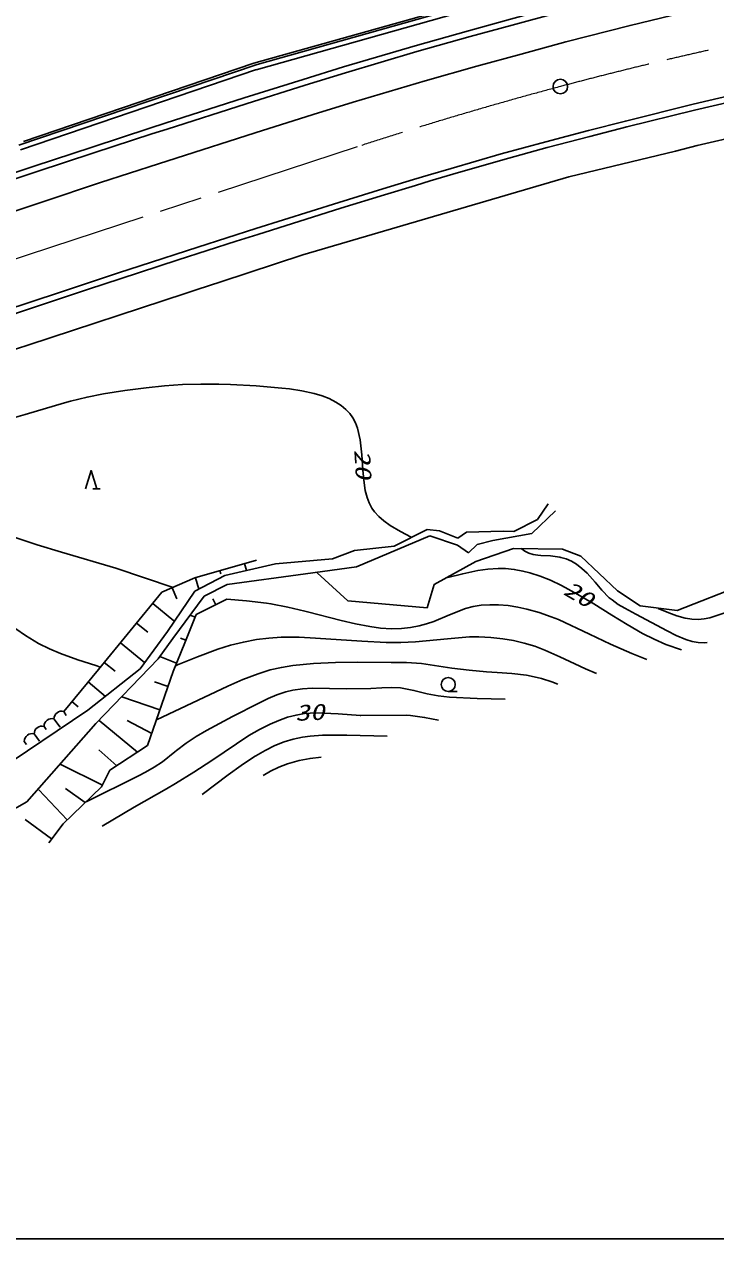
# Model space of a CAD drawing. Units: millimetres, scale not verified. Extents: x 40000 to 680000, y 20000 to 380000.
# Drawn here: x 184551 to 241279, y 205000 to 304652 of the extents above; entities that cross this region are included whole.
import ezdxf
from ezdxf.enums import TextEntityAlignment as Align

# ---------------------------------------------------------------- set-up
doc = ezdxf.new("R2010")
doc.units = ezdxf.units.MM
doc.header["$LTSCALE"] = 1000
doc.linetypes.add('CHAIN', pattern=[18.5, 12, -1.5, 3.5, -1.5])
for name, color, linetype, lineweight in [('M-BGD', 7, 'Continuous', 25), ('M-BMK', 2, 'CHAIN', 13), ('M-BMK-ROW', 30, 'Continuous', 25), ('M-BMK-SRVR', 3, 'Continuous', 25), ('M-STR-STR1', 1, 'Continuous', 25), ('M-TTL-BAND', 7, 'Continuous', 25)]:
    doc.layers.add(name, color=color, linetype=linetype, lineweight=lineweight)
doc.layers.add('M-BGD-HTXT', color=7, linetype='Continuous')
doc.styles.add('ＭＳ ゴシック', font='')
doc.styles.get('ＭＳ ゴシック').set_extended_font_data('MS Gothic')

# ---------------------------------------------------------------- blocks, each defined once
blk = doc.blocks.new('BUHIN164')
at = {"color": 7, "linetype": 'Continuous', "lineweight": 25}
blk.add_line((-570, -503), (-268, -1021), dxfattribs=at)
blk.add_lwpolyline([(-875, 18), (647, 379), (-413, -772)], dxfattribs=at)
blk = doc.blocks.new('BUHIN165')
at = {"color": 7, "linetype": 'Continuous', "lineweight": 25}
blk.add_line((-495, -290), (-119, -934), dxfattribs=at)
blk.add_circle((0, 0), 574, dxfattribs=at)
blk = doc.blocks.new('BUHIN169')
at = {"color": 3, "linetype": 'Continuous', "lineweight": 25}
blk.add_circle((0, 0), 597, dxfattribs=at)

msp = doc.modelspace()

# ---------------------------------------------------------------- linework, layer by layer
at = {"layer": 'M-BGD'}
for p, q in [((203463, 301305), (221904, 306483)), ((203581, 300922), (222012, 306098)), ((184109, 294741), (203484, 301311)), ((184236, 294362), (203605, 300929)), ((226645, 264022), (227523, 265305)), ((228146, 264726), (226190, 262857)), ((214901, 261833), (217596, 263192)), ((217596, 263192), (218620, 263075)), ((224713, 263030), (226645, 264022)), ((217822, 262687), (211802, 260144)), ((220082, 261912), (217822, 262687)), ((218620, 263075), (220118, 262486)), ((220118, 262486), (220846, 262969)), ((220846, 262969), (223831, 263057)), ((222984, 262295), (221713, 261961)), ((226190, 262857), (222984, 262295)), ((223831, 263057), (224713, 263030)), ((209848, 260786), (211646, 261461)), ((211646, 261461), (214901, 261833)), ((220991, 261273), (220082, 261912)), ((221713, 261961), (220991, 261273)), ((224690, 261640), (221611, 260576)), ((228700, 261584), (224690, 261640)), ((230223, 261001), (228700, 261584)), ((203611, 260690), (198538, 259221)), ((201008, 259411), (205150, 260388)), ((202607, 260399), (202773, 259827)), ((205150, 260388), (209848, 260786)), ((211802, 260144), (207636, 259565)), ((221611, 260576), (218182, 258682)), ((230223, 261001), (233235, 258171)), ((198538, 259221), (195849, 258053)), ((201008, 259411), (198533, 258145)), ((198594, 259237), (198862, 258313)), ((200601, 259818), (200679, 259550)), ((201190, 258694), (207636, 259565)), ((211101, 257332), (208573, 259652)), ((198533, 258145), (196297, 254836)), ((196676, 258412), (197067, 257512)), ((201190, 258694), (199300, 257717)), ((218182, 258682), (217611, 256765)), ((233235, 258171), (235091, 256927)), ((238113, 256539), (243889, 258818)), ((195849, 258053), (190634, 251710)), ((195095, 257136), (196828, 255711)), ((199300, 257717), (196746, 254265)), ((198663, 256223), (201173, 257472)), ((200262, 257018), (200025, 257494)), ((217611, 256765), (211101, 257332)), ((197720, 253884), (198663, 256223)), ((198570, 255992), (198149, 256162)), ((235091, 256927), (238113, 256539)), ((193769, 255522), (194697, 254759)), ((196297, 254836), (194061, 251761)), ((196746, 254265), (195524, 252575)), ((197809, 254105), (197354, 254288)), ((192442, 253909), (194424, 252279)), ((196776, 251546), (197720, 253884)), ((195524, 252575), (190432, 247264)), ((191116, 252295), (192004, 251565)), ((197047, 252218), (195668, 252774)), ((190634, 251710), (187791, 248268)), ((194061, 251761), (189768, 248358)), ((196776, 251546), (194660, 245476)), ((189786, 250684), (191214, 249504)), ((196345, 250309), (195223, 250700)), ((195675, 248387), (192553, 249476)), ((189768, 248358), (182040, 243166)), ((187791, 248268), (187986, 247944)), ((188456, 249073), (188984, 248637)), ((190432, 247264), (184751, 240848)), ((186981, 247654), (187489, 246966)), ((193836, 244933), (190692, 247534)), ((195005, 246466), (192998, 247524)), ((185361, 246424), (185798, 245823)), ((186171, 247039), (186349, 246774)), ((184551, 245809), (184737, 245560)), ((194660, 245476), (191564, 243435)), ((192137, 243813), (190654, 245103)), ((190968, 242226), (187538, 243917)), ((191564, 243435), (190893, 242073)), ((188071, 239382), (185735, 241832)), ((190893, 242073), (187728, 239054)), ((189544, 240786), (187927, 241939)), ((184751, 240848), (181300, 238893)), ((186797, 237802), (184619, 239405)), ((187728, 239054), (186554, 237476))]:
    msp.add_line(p, q, dxfattribs=at)
for points in [[(168674, 275599), (170205, 274423), (171700, 273197), (172576, 272407), (173417, 271567), (174038, 270874), (174973, 269686), (175870, 268449), (176642, 267402), (177453, 266403), (178017, 265795), (178622, 265232), (178712, 265155), (179337, 264677), (180001, 264244), (180840, 263779), (181714, 263363), (183650, 262599), (185620, 261937), (187600, 261335), (192049, 260024), (196762, 258450)], [(216279, 262579), (215406, 263024), (214556, 263525), (214039, 263901), (213639, 264255), (213283, 264650), (213071, 264952), (212847, 265374), (212674, 265833), (212527, 266399), (212396, 267235), (212322, 268086), (212251, 269315), (212118, 270540), (211894, 271500), (211727, 271948), (211506, 272371), (211250, 272728), (210938, 273056), (210546, 273378), (210120, 273656), (209566, 273938), (208982, 274168), (208334, 274363), (207322, 274575), (206307, 274727), (205673, 274802), (203568, 274978), (201466, 275093), (200519, 275121), (199029, 275123), (197541, 275083), (196046, 274985), (194557, 274834), (192801, 274613), (191055, 274333), (189703, 274060), (188352, 273725), (187859, 273586), (184633, 272626), (181345, 271711)], [(166945, 274378), (170027, 271227), (173068, 268034), (173503, 267564), (174853, 266073), (176157, 264544), (177317, 263053), (179078, 260511), (180887, 258005), (181690, 257059), (182385, 256336), (183124, 255654), (183864, 255051), (184647, 254491), (185724, 253841), (186607, 253400), (187516, 253014), (188948, 252499), (190416, 252035), (190734, 251938)], [(225325, 261632), (225622, 261422), (225934, 261250), (226291, 261140), (226678, 261085), (226921, 261068), (227715, 261025), (228492, 260924), (228560, 260908), (229002, 260779), (229435, 260589), (229849, 260341), (230301, 259997), (230722, 259600), (231376, 258872), (231941, 258216), (232547, 257602), (232773, 257411), (233280, 257049), (233834, 256728), (234738, 256261), (237287, 254891), (238046, 254501), (238827, 254167), (239353, 254010), (239839, 253924), (240331, 253898), (240581, 253912)], [(219306, 259265), (220528, 259566), (221762, 259820), (222586, 259937), (223425, 259995), (224034, 259988), (224749, 259919), (225457, 259790), (226029, 259644), (226886, 259364), (227721, 259028), (228635, 258597), (229969, 257870), (231271, 257093), (232759, 256160), (234008, 255394), (235283, 254670), (236218, 254190), (237178, 253765), (238462, 253324)], [(201173, 257472), (202796, 257344), (204420, 257156), (204784, 257099), (206173, 256824), (207561, 256487), (207793, 256428), (210563, 255716), (211727, 255449), (212905, 255228), (213788, 255108), (214676, 255048), (215513, 255066), (216237, 255145), (216954, 255283), (217563, 255448), (218160, 255655), (219451, 256205), (220762, 256711), (221392, 256871), (222046, 256974), (222748, 257024), (223453, 257019), (224249, 256955), (225038, 256830), (225779, 256667), (226791, 256379), (227792, 256032), (228377, 255799), (230916, 254612), (232641, 253791), (234389, 253027), (235623, 252536)], [(249213, 256307), (247217, 256727), (246323, 256885), (245421, 256990), (244802, 257007), (244186, 256965), (244137, 256959), (243492, 256836), (242858, 256654), (242432, 256507), (240799, 255959), (240321, 255857), (239827, 255808), (239320, 255827), (238808, 255907), (238769, 255916), (238088, 256102), (237424, 256345), (236549, 256718)], [(231491, 251389), (230594, 251751), (229715, 252160), (228492, 252753), (227252, 253306), (226428, 253611), (225577, 253868), (224695, 254077), (223802, 254232), (222827, 254340), (221847, 254389), (221067, 254381), (219273, 254237), (216648, 253976), (215453, 253928), (214255, 253934), (212257, 254020), (208445, 254286), (207090, 254350), (205733, 254352), (205633, 254349), (204614, 254286), (203590, 254162), (202528, 253964), (201465, 253693), (200418, 253364), (198769, 252753), (197131, 252083), (196965, 252014)], [(195392, 247572), (201263, 250333), (202492, 250876), (203750, 251365), (204720, 251667), (205643, 251879), (206581, 252032), (208288, 252202), (210087, 252281), (211894, 252301), (214652, 252284), (215899, 252274), (217141, 252206), (219634, 251819), (221048, 251644), (222480, 251527), (223359, 251471), (224560, 251387), (225750, 251243), (226132, 251171), (226991, 250959), (227846, 250684), (228326, 250511)], [(224011, 249281), (221714, 249333), (219426, 249444), (218516, 249553), (217612, 249717), (216523, 249986), (215431, 250195), (215411, 250197), (214657, 250227), (213897, 250197), (212984, 250143), (211007, 250133), (208177, 250168), (207378, 250114), (206587, 250000), (205996, 249863), (205280, 249623), (204573, 249322), (203795, 248950), (201634, 247851), (199499, 246700), (198640, 246199), (197832, 245663), (197050, 245072), (196910, 244958), (195899, 244133), (195220, 243680), (194499, 243271), (193931, 242974), (189623, 240846)], [(218546, 247558), (217392, 247771), (216235, 247922), (215877, 247952), (212126, 247936), (210290, 248078), (208463, 248160), (207554, 248094), (206850, 247968), (206154, 247783), (205434, 247531), (204723, 247227), (203838, 246782), (202983, 246284), (199940, 244241), (198465, 243273), (196955, 242355), (196222, 241928), (193565, 240414), (190934, 238856)], [(199138, 241442), (201280, 243055), (202336, 243828), (203435, 244558), (203538, 244621), (204310, 245065), (205119, 245459), (205881, 245760), (206619, 245981), (207381, 246148), (207994, 246239), (209011, 246314), (210031, 246328), (211013, 246317), (214316, 246225)], [(208911, 244522), (208003, 244417), (207106, 244252), (206135, 243979), (205437, 243705), (204762, 243376), (204146, 243020)]]:
    msp.add_lwpolyline(points, dxfattribs=at)
msp.add_circle((212126, 247936), 15, dxfattribs=at)
for centre in [(187623, 247649), (186813, 247034), (185193, 245805), (186003, 246419)]:
    msp.add_arc(centre, 642, 74.82467, 179.56733, dxfattribs=at)
at = {"layer": 'M-BMK'}
msp.add_line((211855, 294591), (149994, 274313), dxfattribs=at)
for start, end in [(86.45054, 104.93299), (104.93298, 108.14917)]:
    msp.add_arc((308418, 14), 310000, start, end, dxfattribs=at)
at = {"layer": 'M-BMK-ROW'}
for p, q in [((203395, 301475), (225562, 307693)), ((184480, 295046), (203395, 301475)), ((248522, 296763), (239761, 294698)), ((237974, 294238), (229225, 292144)), ((237974, 294238), (239761, 294698)), ((219243, 289205), (229225, 292144)), ((207409, 285721), (219243, 289205)), ((207409, 285721), (200683, 283518)), ((198742, 282882), (200683, 283518)), ((184847, 278330), (197824, 282581)), ((198742, 282882), (197824, 282581)), ((184847, 278330), (178637, 276296))]:
    msp.add_line(p, q, dxfattribs=at)
at = {"layer": 'M-STR-STR1'}
for points in [[(176852, 290186), (185369, 293020), (190107, 294582), (194860, 296131), (196107, 296534), (202594, 298605), (207435, 300128), (210749, 301152), (216618, 302889), (220988, 304122), (224436, 305073), (228141, 306079), (232180, 307132), (233573, 307478), (236961, 308300), (240368, 309102), (243439, 309793), (249700, 311104)], [(177011, 289712), (185526, 292545), (190263, 294107), (195014, 295655), (196260, 296058), (202745, 298128), (207583, 299651), (210894, 300673), (216755, 302408), (221122, 303641), (224568, 304591), (228307, 305605), (233693, 306993), (237103, 307820), (240492, 308617), (243563, 309308), (245960, 309826), (247460, 310139), (249797, 310614)], [(177800, 287340), (186080, 290095), (190817, 291658), (195570, 293208), (197025, 293678), (203500, 295745), (208263, 297244), (211523, 298251), (217443, 300004), (221685, 301202), (225328, 302207), (228989, 303200), (234260, 304558), (237660, 305383), (241074, 306186), (244356, 306922), (246580, 307401), (250285, 308162)], [(251749, 300806), (250562, 300568), (247762, 299985), (245736, 299546), (242832, 298898), (239427, 298094), (233871, 296714), (230831, 295932), (227333, 295011), (223678, 294012), (219569, 292831), (217697, 292273), (216497, 291911), (213966, 291139), (210367, 290029), (203551, 287893), (198800, 286373), (194047, 284827), (192271, 284245), (187533, 282678), (182790, 281099), (180172, 280225)], [(180330, 279750), (185062, 281329), (189807, 282905), (192427, 283770), (197170, 285320), (201929, 286852), (203701, 287416), (210515, 289552), (214112, 290661), (216642, 291433), (217841, 291794), (219710, 292351), (223813, 293530), (227463, 294528), (230956, 295448), (233995, 296230), (239544, 297608), (242944, 298411), (245843, 299058), (247866, 299496), (250662, 300078), (251847, 300316)]]:
    msp.add_lwpolyline(points, dxfattribs=at)
at = {"layer": 'M-TTL-BAND'}
msp.add_line((40000, 205000), (579000, 205000), dxfattribs=at)

# ---------------------------------------------------------------- block references
at = {"layer": 'M-BGD', "rotation": 59.6873}
for name, p in [('BUHIN164', (190035, 267276)), ('BUHIN165', (219333, 250478))]:
    msp.add_blockref(name, p, dxfattribs=at)
at = {"layer": 'M-BMK-SRVR', "rotation": 59.6873}
msp.add_blockref('BUHIN169', (228534, 299545), dxfattribs=at)

# ---------------------------------------------------------------- texts
at = {"layer": 'M-BGD', "style": 'ＭＳ ゴシック', "oblique": 15, "width": 1.35}
msp.add_text('20', height=1320, rotation=273.371, dxfattribs=at).set_placement((211224, 269712), align=Align.BOTTOM_LEFT)
at = {"layer": 'M-BGD-HTXT', "style": 'ＭＳ ゴシック', "oblique": 15, "width": 1.35}
for s, rotation, p in [('20', 329.614, (228480, 257586)), ('30', 2.376, (206810, 247092))]:
    msp.add_text(s, height=1320, rotation=rotation, dxfattribs=at).set_placement(p, align=Align.BOTTOM_LEFT)

doc.saveas('drawing.dxf')
